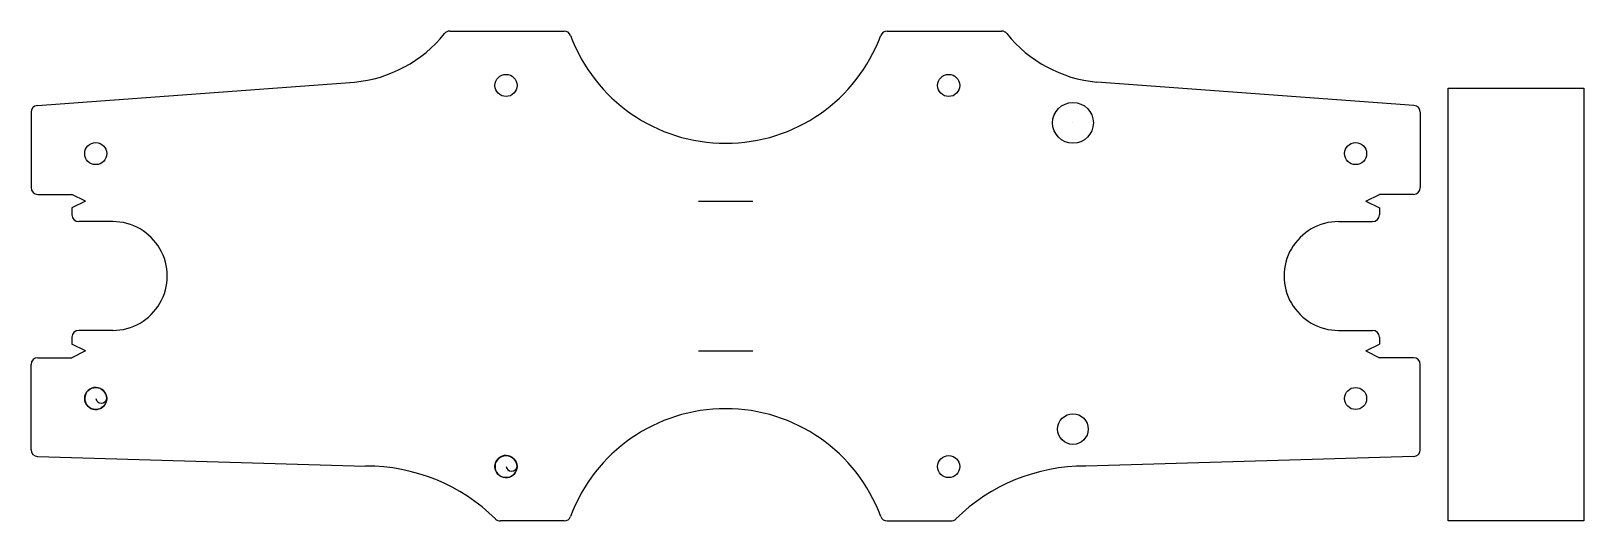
# Model space of a CAD drawing. Extents: x 255.8 to 284.3, y 190.9 to 199.9.
import ezdxf

# ---------------------------------------------------------------- set-up
doc = ezdxf.new("R2010")
doc.units = 0
doc.header["$MEASUREMENT"] = 0
doc.layers.add('CUT', color=7, linetype='CONTINUOUS')

msp = doc.modelspace()

# ---------------------------------------------------------------- linework, layer by layer
at = {"layer": 'CUT', "color": 7, "linetype": 'CONTINUOUS'}
for p, q in [((263.498, 199.936), (265.599, 199.936)), ((271.525, 199.936), (273.626, 199.936)), ((255.928, 198.57), (261.75, 198.999)), ((281.196, 198.57), (275.375, 198.999)), ((255.812, 198.445), (255.812, 197.061)), ((281.312, 198.445), (281.312, 197.061)), ((255.937, 196.936), (256.562, 196.936)), ((256.562, 196.686), (256.562, 196.561)), ((281.187, 196.936), (280.562, 196.936)), ((280.562, 196.686), (280.562, 196.561)), ((257.312, 196.436), (256.687, 196.436)), ((279.812, 196.436), (280.437, 196.436)), ((257.312, 194.436), (256.687, 194.436)), ((279.812, 194.436), (280.437, 194.436)), ((256.562, 194.311), (256.562, 194.186)), ((280.562, 194.311), (280.562, 194.186)), ((255.937, 193.936), (256.562, 193.936)), ((281.187, 193.936), (280.562, 193.936)), ((255.812, 192.245), (255.812, 193.811)), ((281.312, 192.245), (281.312, 193.811)), ((255.933, 192.12), (261.953, 191.943)), ((281.191, 192.12), (275.171, 191.943)), ((265.599, 190.936), (264.426, 190.936)), ((271.525, 190.936), (272.698, 190.936))]:
    msp.add_line(p, q, dxfattribs=at)
at = {"layer": 'CUT', "color": 7, "linetype": 'CONTINUOUS', "ltscale": 12}
for p, q in [((281.826, 198.886), (284.316, 198.886)), ((281.826, 190.936), (281.826, 198.886)), ((284.316, 198.886), (284.316, 190.936)), ((256.812, 196.811), (256.562, 196.936)), ((256.812, 196.811), (256.562, 196.686)), ((268.062, 196.811), (269.062, 196.811)), ((280.312, 196.811), (280.562, 196.936)), ((280.312, 196.811), (280.562, 196.686)), ((256.812, 194.061), (256.562, 194.186)), ((280.312, 194.061), (280.562, 194.186)), ((256.812, 194.061), (256.562, 193.936)), ((268.062, 194.061), (269.062, 194.061)), ((280.312, 194.061), (280.562, 193.936)), ((284.316, 190.936), (281.826, 190.936))]:
    msp.add_line(p, q, dxfattribs=at)
for centre, radius in [((264.531, 198.936), 0.203), ((272.656, 198.936), 0.203), ((274.937, 198.249), 0.375), ((274.937, 198.249), 0.000000000115), ((257, 197.686), 0.203), ((280.125, 197.686), 0.203), ((257, 193.186), 0.203), ((280.125, 193.186), 0.203), ((274.937, 192.624), 0.281), ((264.531, 191.936), 0.203), ((272.656, 191.936), 0.203)]:
    msp.add_circle(centre, radius, dxfattribs=at)
at = {"layer": 'CUT', "color": 7, "linetype": 'CONTINUOUS'}
for centre, radius, start, end in [((261.525, 201.39), 2.402, 275.3606, 321.3297), ((263.498, 199.811), 0.125, 90, 141.3297), ((265.599, 199.811), 0.125, 20.3234, 90), ((271.525, 199.811), 0.125, 90, 159.6766), ((273.626, 199.811), 0.125, 38.6703, 90), ((275.599, 201.39), 2.402, 218.6703, 264.6394), ((255.937, 198.445), 0.125, 94.2142, 180), ((281.187, 198.445), 0.125, 0, 85.7858), ((255.937, 197.061), 0.125, 180, 270), ((281.187, 197.061), 0.125, 270, 360), ((256.687, 196.561), 0.125, 180, 270), ((257.312, 195.436), 1, 269.9999, 450.0001), ((279.812, 195.436), 1, 89.9999, 270.0001), ((280.437, 196.561), 0.125, 270, 360), ((256.687, 194.311), 0.125, 90, 180), ((280.437, 194.311), 0.125, 360, 450), ((255.937, 193.811), 0.125, 90, 180), ((281.187, 193.811), 0.125, 360, 450), ((257, 193.186), 0.203, 0, 354.5706), ((255.937, 192.245), 0.125, 180, 268.3153), ((264.531, 191.936), 0.203, 0, 354.5706), ((281.187, 192.245), 0.125, 271.6847, 360), ((261.971, 188.571), 3.373, 45.4065, 90.3073), ((275.153, 188.571), 3.373, 89.6927, 134.5935), ((265.599, 191.061), 0.125, 270, 339.6766), ((271.525, 191.061), 0.125, 200.3234, 270), ((264.426, 191.061), 0.125, 225.4065, 270), ((272.698, 191.061), 0.125, 270, 314.5935)]:
    msp.add_arc(centre, radius, start, end, dxfattribs=at)
at = {"layer": 'CUT', "color": 7, "linetype": 'CONTINUOUS', "ltscale": 12}
for centre, radius, start, end in [((268.562, 200.909), 3.035, 200.3234, 339.6766), ((257.101, 193.204), 0.103, 189.9921, 350.0079), ((268.562, 189.964), 3.035, 20.3234, 159.6766), ((264.632, 191.954), 0.103, 189.9921, 350.0079)]:
    msp.add_arc(centre, radius, start, end, dxfattribs=at)

doc.saveas('drawing.dxf')
